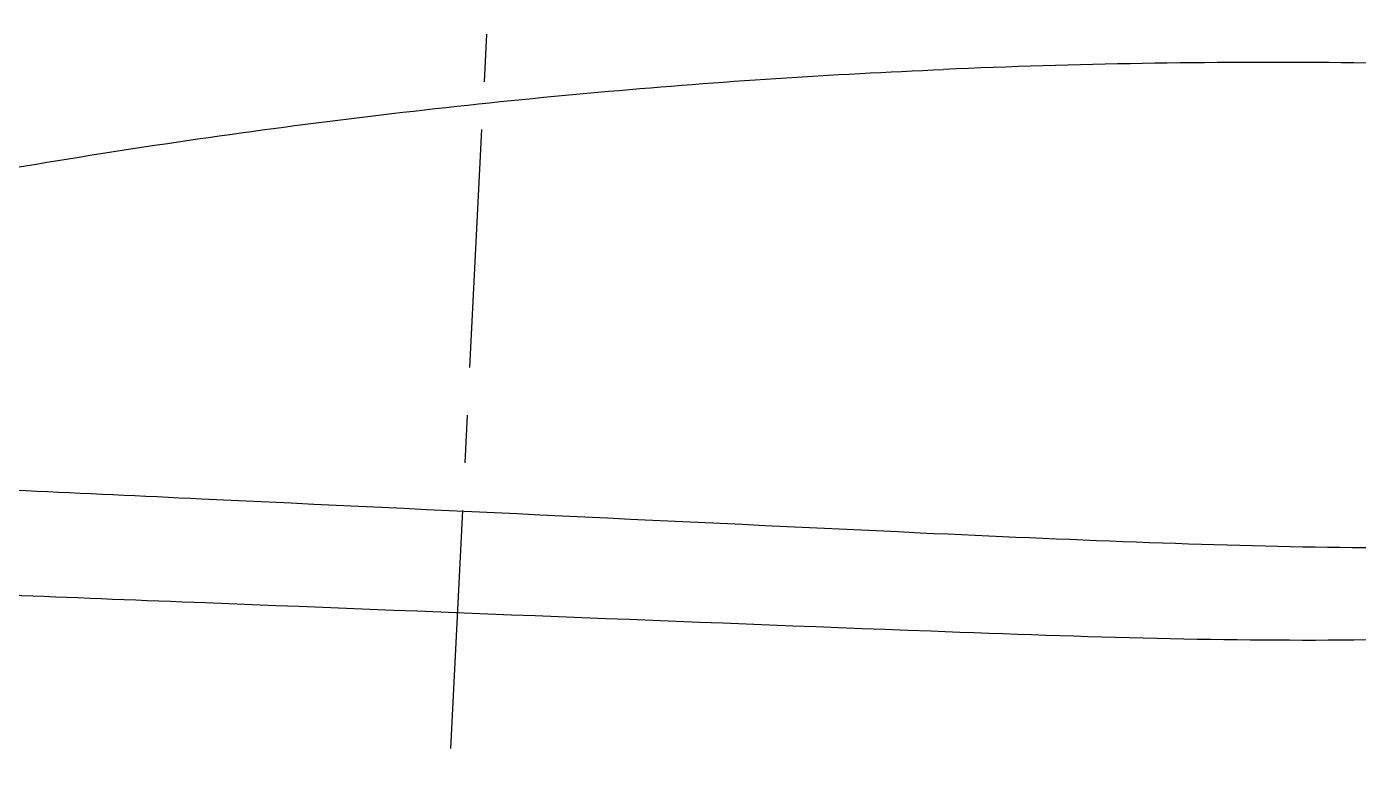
# Model space of a CAD drawing. Extents: x 23502 to 24096, y -2734 to -2314.
# Drawn here: x 23743.77 to 23778.66, y -2360.03 to -2340.58 of the extents above; entities that cross this region are included whole.
import ezdxf

# ---------------------------------------------------------------- set-up
doc = ezdxf.new("R2010")
doc.units = 0
doc.header["$LTSCALE"] = 5
doc.header["$MEASUREMENT"] = 0
doc.linetypes.add('CENTER', pattern=[2, 1.25, -0.25, 0.25, -0.25])
for name, color, linetype in [('1', 1, 'CENTER'), ('41', 7, 'CONTINUOUS'), ('DWG', 7, 'CONTINUOUS')]:
    doc.layers.add(name, color=color, linetype=linetype)

# ---------------------------------------------------------------- blocks, each defined once
blk = doc.blocks.new('A$C265F4C77')
at = {"layer": '1'}
blk.add_line((-104.443, -13.209), (-104.141, 25.741), dxfattribs=at)
at = {"layer": '41', "color": 7, "linetype": 'Continuous'}
for points, knots in [([(-56.893, 24.945), (-58.211, 25.095), (-62.996, 25.576), (-71.291, 25.893), (-81.737, 25.846), (-88.681, 25.427), (-92.145, 25.128)], [0, 0, 0, 0, 0.112692, 0.408737, 0.704782, 1, 1, 1, 1]), ([(-92.145, 25.12), (-95.068, 24.871), (-101.008, 24.229), (-109.923, 22.843), (-118.873, 21.027), (-127.729, 18.8), (-136.361, 16.204), (-141.987, 14.221), (-144.724, 13.186)], [0, 0, 0, 0, 0.162638, 0.33144, 0.500243, 0.669046, 0.837848, 1, 1, 1, 1])]:
    blk.add_open_spline(points, degree=3, knots=knots, dxfattribs=at)
at = {"layer": '41', "color": 0, "linetype": 'Continuous'}
for points, knots in [([(-92.24, 12.967), (-88.38, 12.955), (-84.664, 12.949), (-77.809, 13.161), (-74.632, 13.316), (-72.181, 14.531)], [0, 0, 0, 0, 0.5, 0.5, 1, 1, 1, 1]), ([(-144.758, 13.182), (-144.758, 13.182), (-144.758, 13.182), (-144.759, 13.182), (-144.381, 13.18), (-142.923, 13.176), (-141.831, 13.175), (-138.981, 13.165), (-137.252, 13.156), (-133.19, 13.139), (-130.859, 13.131), (-125.815, 13.112), (-123.04, 13.1), (-117.23, 13.076), (-114.215, 13.067), (-104.841, 13.028), (-98.384, 12.992), (-92.24, 12.968)], [0, 0, 0, 0, 0.000083, 0.000083, 0.125072, 0.125072, 0.250062, 0.250062, 0.375052, 0.375052, 0.500041, 0.500041, 0.625031, 0.625031, 0.750021, 0.750021, 1, 1, 1, 1]), ([(-71.215, 12.361), (-73.749, 11.22), (-76.923, 10.855), (-83.957, 10.458), (-87.76, 10.414), (-91.855, 10.396)], [0, 0, 0, 0, 0.5, 0.5, 1, 1, 1, 1]), ([(-91.855, 10.395), (-98.225, 10.366), (-104.956, 10.348), (-114.742, 10.314), (-117.893, 10.302), (-123.972, 10.287), (-126.874, 10.281), (-132.153, 10.271), (-134.594, 10.269), (-138.844, 10.269), (-140.653, 10.273), (-143.638, 10.274), (-144.779, 10.272), (-146.304, 10.273), (-146.7, 10.274), (-146.698, 10.274), (-146.698, 10.274), (-146.698, 10.274)], [0, 0, 0, 0, 0.25, 0.25, 0.374999, 0.374999, 0.499999, 0.499999, 0.624999, 0.624999, 0.749999, 0.749999, 0.874999, 0.874999, 0.999998, 0.999998, 1, 1, 1, 1])]:
    blk.add_open_spline(points, degree=3, knots=knots, dxfattribs=at)

msp = doc.modelspace()

# ---------------------------------------------------------------- block references
at = {"layer": 'DWG', "color": 3, "ltscale": 0.6, "rotation": 357.5552}
msp.add_blockref('A$C265F4C77', (23858.786, -2370.742), dxfattribs=at)

doc.saveas('drawing.dxf')
